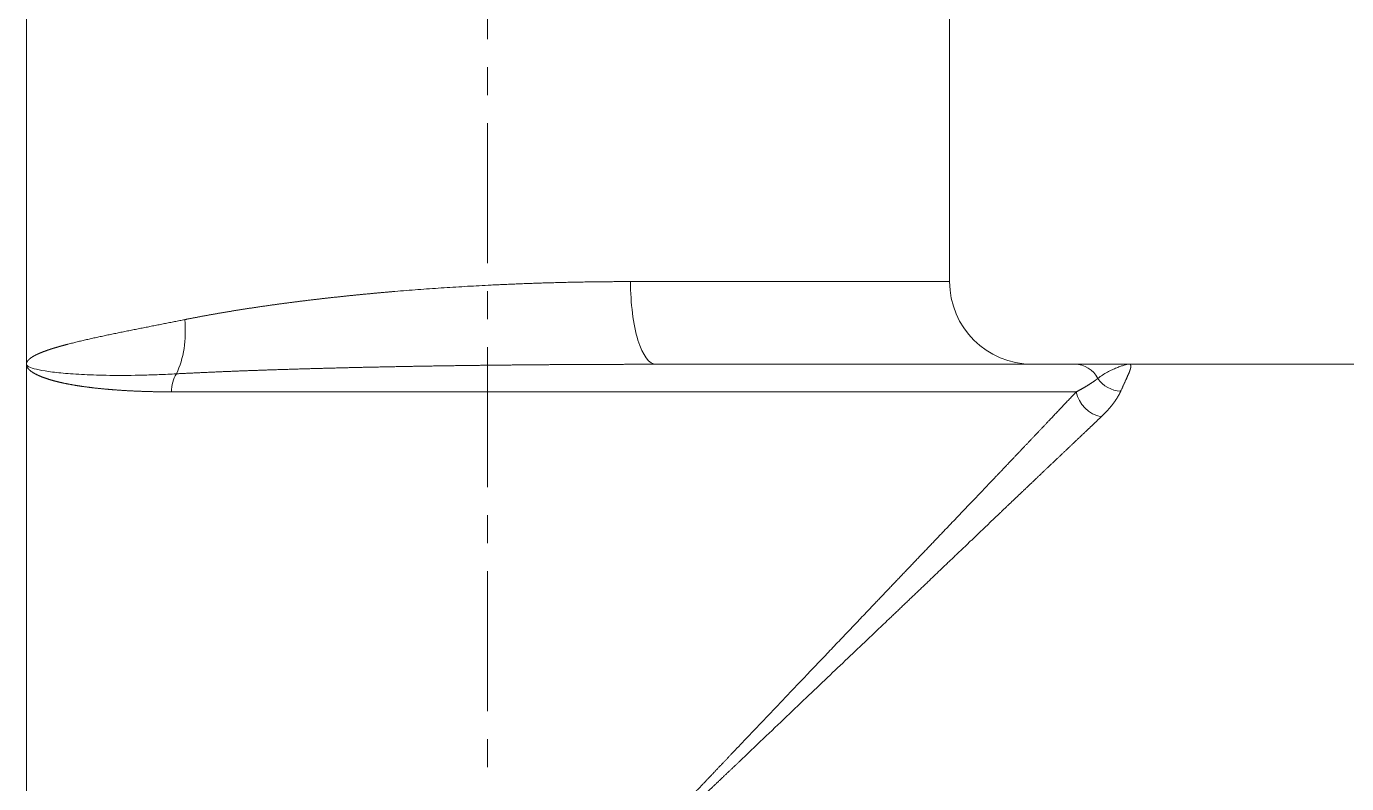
# Model space of a CAD drawing. Header units: millimetres. Extents: x 7368 to 7962, y 1333 to 2173.
# Drawn here: x 7440.62 to 7488.53, y 1781.12 to 1808.58 of the extents above; entities that cross this region are included whole.
import ezdxf

# ---------------------------------------------------------------- set-up
doc = ezdxf.new("R2010")
doc.units = ezdxf.units.MM
doc.linetypes.add('CENTERX2', pattern=[20.32, 12.7, -2.54, 2.54, -2.54])
doc.layers.add('CENTER', color=1, linetype='CENTERX2', lineweight=15)

msp = doc.modelspace()

# ---------------------------------------------------------------- linework, layer by layer
at = {"linetype": 'Continuous', "lineweight": 18, "extrusion": (0, 1, 0)}
for p, q in [((7440.622, 1845.826), (7440.622, 1796.326)), ((7474.122, 1799.326), (7474.122, 1845.826)), ((7440.622, 1796.326), (7440.622, 1700.326)), ((7463.468, 1796.326), (7478.672, 1796.326)), ((7513.122, 1796.326), (7480.622, 1796.326))]:
    msp.add_line(p, q, dxfattribs=at)
at = {"linetype": 'Continuous', "lineweight": 13, "extrusion": (0, 1, 0)}
for p, q in [((7462.542, 1799.326), (7474.122, 1799.326)), ((7478.717, 1795.326), (7445.885, 1795.326))]:
    msp.add_line(p, q, dxfattribs=at)
at = {"linetype": 'Continuous', "lineweight": 18, "extrusion": (0, 0, -1)}
msp.add_arc((-7477.122, 1799.326), 3, 270, 0, dxfattribs=at)
at = {"linetype": 'Continuous', "lineweight": 18}
for centre, major_axis, ratio, start_param, end_param in [((7463.468, 1799.326), (0, 3), 0.308666, 1.570796, 3.141593), ((7446.622, 1795.326), (0, 1), 0.736842, 0.856469, 1.570796), ((7478.672, 1795.326), (0, 1), 0.95, 5.222141, 6.283185), ((7480.33, 1796.302), (0.92, -0.391), 0.943159, 4.103177, 5.093716)]:
    msp.add_ellipse(centre, major_axis=major_axis, ratio=ratio, start_param=start_param, end_param=end_param, dxfattribs=at)
at = {"linetype": 'Continuous', "lineweight": 13}
for centre, major_axis, ratio, start_param, end_param in [((7444.395, 1797.946), (-0.503, 2.957), 0.651713, 3.88046, 4.601918), ((7479.622, 1795.326), (0.707, -0.707), 0.832405, 4.018199, 5.406579)]:
    msp.add_ellipse(centre, major_axis=major_axis, ratio=ratio, start_param=start_param, end_param=end_param, dxfattribs=at)
for points, knots in [([(7446.366, 1797.946), (7446.382, 1797.949), (7446.413, 1797.956), (7446.46, 1797.965), (7446.507, 1797.974), (7446.554, 1797.983), (7446.602, 1797.993), (7446.649, 1798.002), (7446.697, 1798.011), (7446.745, 1798.02), (7446.793, 1798.029), (7446.841, 1798.039), (7446.889, 1798.048), (7446.937, 1798.057), (7446.985, 1798.066), (7447.034, 1798.075), (7447.082, 1798.084), (7447.131, 1798.092), (7447.179, 1798.101), (7447.228, 1798.11), (7447.277, 1798.119), (7447.326, 1798.128), (7447.375, 1798.136), (7447.424, 1798.145), (7447.474, 1798.154), (7447.523, 1798.162), (7447.573, 1798.171), (7447.622, 1798.18), (7447.672, 1798.188), (7447.722, 1798.197), (7447.772, 1798.205), (7447.822, 1798.214), (7447.872, 1798.222), (7447.922, 1798.23), (7447.972, 1798.239), (7448.022, 1798.247), (7448.073, 1798.255), (7448.123, 1798.264), (7448.174, 1798.272), (7448.224, 1798.28), (7448.275, 1798.288), (7448.326, 1798.296), (7448.377, 1798.304), (7448.428, 1798.312), (7448.479, 1798.32), (7448.53, 1798.328), (7448.581, 1798.336), (7448.632, 1798.344), (7448.684, 1798.352), (7448.735, 1798.36), (7448.787, 1798.368), (7448.838, 1798.375), (7448.89, 1798.383), (7448.941, 1798.391), (7448.993, 1798.399), (7449.045, 1798.406), (7449.097, 1798.414), (7449.149, 1798.421), (7449.201, 1798.429), (7449.253, 1798.436), (7449.305, 1798.444), (7449.357, 1798.451), (7449.41, 1798.459), (7449.462, 1798.466), (7449.514, 1798.474), (7449.567, 1798.481), (7449.619, 1798.488), (7449.672, 1798.495), (7449.725, 1798.503), (7449.777, 1798.51), (7449.83, 1798.517), (7449.883, 1798.524), (7449.936, 1798.531), (7449.989, 1798.538), (7450.042, 1798.545), (7450.095, 1798.552), (7450.148, 1798.559), (7450.201, 1798.566), (7450.254, 1798.573), (7450.307, 1798.58), (7450.36, 1798.587), (7450.414, 1798.593), (7450.467, 1798.6), (7450.52, 1798.607), (7450.574, 1798.614), (7450.627, 1798.62), (7450.681, 1798.627), (7450.734, 1798.633), (7450.788, 1798.64), (7450.841, 1798.646), (7450.895, 1798.653), (7450.949, 1798.659), (7451.002, 1798.666), (7451.056, 1798.672), (7451.11, 1798.679), (7451.164, 1798.685), (7451.218, 1798.691), (7451.272, 1798.697), (7451.325, 1798.704), (7451.379, 1798.71), (7451.433, 1798.716), (7451.487, 1798.722), (7451.541, 1798.728), (7451.596, 1798.734), (7451.65, 1798.74), (7451.704, 1798.746), (7451.758, 1798.752), (7451.812, 1798.758), (7451.866, 1798.764), (7451.92, 1798.77), (7451.975, 1798.776), (7452.029, 1798.782), (7452.083, 1798.787), (7452.137, 1798.793), (7452.192, 1798.799), (7452.246, 1798.804), (7452.3, 1798.81), (7452.355, 1798.816), (7452.409, 1798.821), (7452.463, 1798.827), (7452.518, 1798.832), (7452.572, 1798.838), (7452.627, 1798.843), (7452.681, 1798.848), (7452.736, 1798.854), (7452.79, 1798.859), (7452.844, 1798.864), (7452.899, 1798.87), (7452.953, 1798.875), (7453.008, 1798.88), (7453.062, 1798.885), (7453.117, 1798.89), (7453.171, 1798.896), (7453.226, 1798.901), (7453.28, 1798.906), (7453.335, 1798.911), (7453.389, 1798.916), (7453.444, 1798.921), (7453.498, 1798.925), (7453.553, 1798.93), (7453.607, 1798.935), (7453.662, 1798.94), (7453.716, 1798.945), (7453.771, 1798.949), (7453.825, 1798.954), (7453.88, 1798.959), (7453.934, 1798.964), (7454.249, 1798.99), (7454.827, 1799.036), (7455.672, 1799.096), (7456.521, 1799.149), (7457.126, 1799.182), (7457.486, 1799.2), (7457.6, 1799.205), (7457.714, 1799.211), (7457.828, 1799.216), (7457.942, 1799.221), (7458.056, 1799.226), (7458.17, 1799.231), (7458.284, 1799.236), (7458.398, 1799.241), (7458.512, 1799.245), (7458.626, 1799.25), (7458.74, 1799.254), (7458.854, 1799.258), (7458.968, 1799.262), (7459.081, 1799.266), (7459.195, 1799.27), (7459.308, 1799.273), (7459.422, 1799.277), (7459.535, 1799.28), (7459.648, 1799.284), (7459.761, 1799.287), (7459.874, 1799.29), (7459.987, 1799.293), (7460.1, 1799.296), (7460.213, 1799.298), (7460.325, 1799.301), (7460.438, 1799.303), (7460.55, 1799.306), (7460.662, 1799.308), (7460.774, 1799.31), (7460.886, 1799.312), (7460.998, 1799.314), (7461.109, 1799.315), (7461.221, 1799.317), (7461.332, 1799.318), (7461.443, 1799.319), (7461.554, 1799.321), (7461.664, 1799.322), (7461.775, 1799.323), (7461.885, 1799.323), (7461.995, 1799.324), (7462.105, 1799.325), (7462.214, 1799.325), (7462.324, 1799.325), (7462.433, 1799.326), (7462.505, 1799.326), (7462.542, 1799.326)], [0, 0, 0, 0, 0.003628, 0.007254, 0.010876, 0.014496, 0.018113, 0.021727, 0.025338, 0.028946, 0.032552, 0.036154, 0.039754, 0.043351, 0.046945, 0.050536, 0.054124, 0.05771, 0.061292, 0.064872, 0.068449, 0.072023, 0.075594, 0.079163, 0.082728, 0.086291, 0.089851, 0.093408, 0.096962, 0.100513, 0.104061, 0.107607, 0.11115, 0.11469, 0.118227, 0.121761, 0.125292, 0.128821, 0.132347, 0.135869, 0.139389, 0.142907, 0.146421, 0.149932, 0.153441, 0.156947, 0.16045, 0.16395, 0.167448, 0.170942, 0.174434, 0.177923, 0.181409, 0.184892, 0.188372, 0.19185, 0.195325, 0.198796, 0.202266, 0.205732, 0.209195, 0.212656, 0.216114, 0.219569, 0.223021, 0.22647, 0.229917, 0.23336, 0.236801, 0.240239, 0.243674, 0.247107, 0.250536, 0.253963, 0.257387, 0.260808, 0.264227, 0.267642, 0.271055, 0.274465, 0.277872, 0.281276, 0.284678, 0.288077, 0.291472, 0.294865, 0.298256, 0.301643, 0.305028, 0.30841, 0.311789, 0.315165, 0.318539, 0.321909, 0.325277, 0.328642, 0.332004, 0.335364, 0.338721, 0.342075, 0.345426, 0.348774, 0.352119, 0.355462, 0.358802, 0.362139, 0.365474, 0.368805, 0.372134, 0.37546, 0.378783, 0.382104, 0.385421, 0.388736, 0.392048, 0.395357, 0.398664, 0.401968, 0.405269, 0.408567, 0.411862, 0.415155, 0.418445, 0.421732, 0.425016, 0.428297, 0.431576, 0.434852, 0.438125, 0.441396, 0.444663, 0.447928, 0.45119, 0.45445, 0.457706, 0.46096, 0.464211, 0.46746, 0.470705, 0.473948, 0.477188, 0.480425, 0.48366, 0.486891, 0.49012, 0.493347, 0.49657, 0.499791, 0.549134, 0.598395, 0.647578, 0.696686, 0.703278, 0.709869, 0.716461, 0.723053, 0.729644, 0.736236, 0.742828, 0.74942, 0.756011, 0.762603, 0.769195, 0.775787, 0.782379, 0.788971, 0.795563, 0.802155, 0.808747, 0.81534, 0.821932, 0.828525, 0.835118, 0.841711, 0.848304, 0.854897, 0.86149, 0.868084, 0.874677, 0.881271, 0.887865, 0.894459, 0.901054, 0.907648, 0.914243, 0.920838, 0.927434, 0.934029, 0.940625, 0.947221, 0.953817, 0.960414, 0.967011, 0.973608, 0.980206, 0.986803, 0.993402, 1, 1, 1, 1]), ([(7463.468, 1796.326), (7463.444, 1796.326), (7463.397, 1796.326), (7463.327, 1796.326), (7463.256, 1796.326), (7463.185, 1796.326), (7463.114, 1796.326), (7463.043, 1796.326), (7462.971, 1796.325), (7462.9, 1796.325), (7462.828, 1796.325), (7462.756, 1796.325), (7462.683, 1796.325), (7462.611, 1796.325), (7462.538, 1796.325), (7462.466, 1796.325), (7462.393, 1796.325), (7462.32, 1796.325), (7462.246, 1796.324), (7462.173, 1796.324), (7462.099, 1796.324), (7462.025, 1796.324), (7461.951, 1796.324), (7461.877, 1796.323), (7461.803, 1796.323), (7461.728, 1796.323), (7461.653, 1796.323), (7461.578, 1796.322), (7461.503, 1796.322), (7461.428, 1796.322), (7461.353, 1796.322), (7461.277, 1796.321), (7461.201, 1796.321), (7461.126, 1796.321), (7461.05, 1796.32), (7460.973, 1796.32), (7460.897, 1796.32), (7460.82, 1796.319), (7460.744, 1796.319), (7460.667, 1796.319), (7460.59, 1796.318), (7460.513, 1796.318), (7460.435, 1796.317), (7460.358, 1796.317), (7460.28, 1796.317), (7460.202, 1796.316), (7460.124, 1796.316), (7460.046, 1796.315), (7459.968, 1796.315), (7459.89, 1796.314), (7459.811, 1796.314), (7459.732, 1796.313), (7459.653, 1796.313), (7459.574, 1796.312), (7459.495, 1796.311), (7459.416, 1796.311), (7459.337, 1796.31), (7459.257, 1796.31), (7459.177, 1796.309), (7459.098, 1796.308), (7459.018, 1796.308), (7458.938, 1796.307), (7458.857, 1796.306), (7458.777, 1796.306), (7458.696, 1796.305), (7458.616, 1796.304), (7458.535, 1796.303), (7458.454, 1796.303), (7458.373, 1796.302), (7458.292, 1796.301), (7458.211, 1796.3), (7458.13, 1796.3), (7458.048, 1796.299), (7457.967, 1796.298), (7457.885, 1796.297), (7457.803, 1796.296), (7457.721, 1796.295), (7457.639, 1796.294), (7457.557, 1796.294), (7457.475, 1796.293), (7457.393, 1796.292), (7457.31, 1796.291), (7457.228, 1796.29), (7457.145, 1796.289), (7457.062, 1796.288), (7456.979, 1796.287), (7456.897, 1796.286), (7456.814, 1796.285), (7456.73, 1796.284), (7456.647, 1796.282), (7456.564, 1796.281), (7456.481, 1796.28), (7456.397, 1796.279), (7456.314, 1796.278), (7456.23, 1796.277), (7456.146, 1796.276), (7456.063, 1796.274), (7455.979, 1796.273), (7455.895, 1796.272), (7455.811, 1796.271), (7455.727, 1796.269), (7455.643, 1796.268), (7455.559, 1796.267), (7455.475, 1796.266), (7455.39, 1796.264), (7455.306, 1796.263), (7455.222, 1796.261), (7455.137, 1796.26), (7455.053, 1796.259), (7454.968, 1796.257), (7454.884, 1796.256), (7454.799, 1796.254), (7454.715, 1796.253), (7454.63, 1796.251), (7454.545, 1796.25), (7454.46, 1796.248), (7454.376, 1796.247), (7454.291, 1796.245), (7454.206, 1796.244), (7454.121, 1796.242), (7454.036, 1796.24), (7453.951, 1796.239), (7453.866, 1796.237), (7453.781, 1796.235), (7453.696, 1796.234), (7453.611, 1796.232), (7453.526, 1796.23), (7453.441, 1796.228), (7453.357, 1796.227), (7453.272, 1796.225), (7453.187, 1796.223), (7453.102, 1796.221), (7453.017, 1796.219), (7452.932, 1796.218), (7452.847, 1796.216), (7452.762, 1796.214), (7452.677, 1796.212), (7452.592, 1796.21), (7452.507, 1796.208), (7452.422, 1796.206), (7452.338, 1796.204), (7452.253, 1796.202), (7452.168, 1796.2), (7452.083, 1796.198), (7451.999, 1796.196), (7451.914, 1796.194), (7451.829, 1796.191), (7451.745, 1796.189), (7451.66, 1796.187), (7451.576, 1796.185), (7451.492, 1796.183), (7451.407, 1796.18), (7451.323, 1796.178), (7451.239, 1796.176), (7451.155, 1796.174), (7451.071, 1796.171), (7450.987, 1796.169), (7450.903, 1796.167), (7450.819, 1796.164), (7450.735, 1796.162), (7450.652, 1796.159), (7450.568, 1796.157), (7450.485, 1796.154), (7450.402, 1796.152), (7450.318, 1796.149), (7450.235, 1796.147), (7450.152, 1796.144), (7450.069, 1796.142), (7449.986, 1796.139), (7449.904, 1796.137), (7449.821, 1796.134), (7449.739, 1796.131), (7449.656, 1796.129), (7449.574, 1796.126), (7449.492, 1796.123), (7449.41, 1796.12), (7449.328, 1796.118), (7449.247, 1796.115), (7449.165, 1796.112), (7449.084, 1796.109), (7449.003, 1796.106), (7448.921, 1796.103), (7448.841, 1796.1), (7448.76, 1796.098), (7448.679, 1796.095), (7448.599, 1796.092), (7448.519, 1796.089), (7448.439, 1796.086), (7448.359, 1796.083), (7448.279, 1796.08), (7448.2, 1796.076), (7448.12, 1796.073), (7448.041, 1796.07), (7447.962, 1796.067), (7447.884, 1796.064), (7447.805, 1796.061), (7447.727, 1796.057), (7447.649, 1796.054), (7447.571, 1796.051), (7447.493, 1796.048), (7447.416, 1796.044), (7447.339, 1796.041), (7447.262, 1796.038), (7447.185, 1796.034), (7447.108, 1796.031), (7447.032, 1796.027), (7446.956, 1796.024), (7446.88, 1796.02), (7446.805, 1796.017), (7446.73, 1796.013), (7446.655, 1796.01), (7446.58, 1796.006), (7446.506, 1796.003), (7446.431, 1795.999), (7446.357, 1795.996), (7446.284, 1795.992), (7446.211, 1795.988), (7446.137, 1795.985), (7446.089, 1795.982), (7446.065, 1795.981)], [0, 0, 0, 0, 0.003771, 0.00755, 0.011336, 0.01513, 0.018931, 0.022739, 0.026555, 0.030379, 0.03421, 0.038049, 0.041895, 0.045749, 0.04961, 0.053478, 0.057355, 0.061239, 0.06513, 0.069029, 0.072935, 0.076849, 0.080771, 0.0847, 0.088636, 0.092581, 0.096533, 0.100492, 0.104459, 0.108433, 0.112416, 0.116405, 0.120403, 0.124408, 0.12842, 0.13244, 0.136468, 0.140504, 0.144547, 0.148597, 0.152655, 0.156721, 0.160795, 0.164876, 0.168965, 0.173061, 0.177166, 0.181277, 0.185397, 0.189524, 0.193659, 0.197801, 0.201951, 0.206109, 0.210275, 0.214448, 0.218629, 0.222817, 0.227014, 0.231218, 0.235429, 0.239649, 0.243876, 0.248111, 0.252354, 0.256604, 0.260862, 0.265128, 0.269401, 0.273683, 0.277972, 0.282268, 0.286573, 0.290885, 0.295205, 0.299533, 0.303869, 0.308212, 0.312563, 0.316922, 0.321289, 0.325664, 0.330046, 0.334436, 0.338834, 0.34324, 0.347653, 0.352075, 0.356504, 0.360941, 0.365386, 0.369839, 0.374299, 0.378767, 0.383244, 0.387728, 0.39222, 0.396719, 0.401227, 0.405742, 0.410266, 0.414797, 0.419336, 0.423883, 0.428437, 0.433, 0.437571, 0.442149, 0.446735, 0.45133, 0.455932, 0.460542, 0.46516, 0.469786, 0.474419, 0.479061, 0.483711, 0.488368, 0.493033, 0.497707, 0.502388, 0.507077, 0.511774, 0.516479, 0.521192, 0.525913, 0.530642, 0.535379, 0.540124, 0.544877, 0.549637, 0.554406, 0.559183, 0.563967, 0.56876, 0.57356, 0.578369, 0.583185, 0.58801, 0.592842, 0.597683, 0.602531, 0.607388, 0.612252, 0.617125, 0.622005, 0.626894, 0.63179, 0.636694, 0.641607, 0.646527, 0.651456, 0.656392, 0.661337, 0.666289, 0.67125, 0.676219, 0.681195, 0.68618, 0.691172, 0.696173, 0.701182, 0.706199, 0.711223, 0.716256, 0.721297, 0.726346, 0.731403, 0.736468, 0.741541, 0.746622, 0.751711, 0.756809, 0.761914, 0.767027, 0.772149, 0.777278, 0.782416, 0.787561, 0.792715, 0.797876, 0.803046, 0.808224, 0.81341, 0.818604, 0.823806, 0.829016, 0.834234, 0.83946, 0.844694, 0.849937, 0.855187, 0.860446, 0.865712, 0.870987, 0.87627, 0.88156, 0.886859, 0.892166, 0.897481, 0.902804, 0.908135, 0.913475, 0.918822, 0.924177, 0.929541, 0.934912, 0.940292, 0.94568, 0.951075, 0.956479, 0.961891, 0.967311, 0.972739, 0.978175, 0.983619, 0.989071, 0.994532, 1, 1, 1, 1]), ([(7478.717, 1795.326), (7478.724, 1795.329), (7478.739, 1795.337), (7478.76, 1795.348), (7478.781, 1795.36), (7478.802, 1795.371), (7478.823, 1795.383), (7478.844, 1795.394), (7478.864, 1795.405), (7478.884, 1795.416), (7478.904, 1795.428), (7478.924, 1795.439), (7478.944, 1795.45), (7478.963, 1795.461), (7478.983, 1795.472), (7479.002, 1795.483), (7479.02, 1795.494), (7479.039, 1795.505), (7479.058, 1795.516), (7479.076, 1795.527), (7479.094, 1795.538), (7479.112, 1795.549), (7479.129, 1795.56), (7479.147, 1795.571), (7479.164, 1795.581), (7479.181, 1795.592), (7479.197, 1795.603), (7479.214, 1795.613), (7479.23, 1795.624), (7479.247, 1795.634), (7479.262, 1795.645), (7479.278, 1795.655), (7479.294, 1795.666), (7479.309, 1795.676), (7479.324, 1795.686), (7479.339, 1795.696), (7479.354, 1795.706), (7479.368, 1795.716), (7479.382, 1795.726), (7479.396, 1795.736), (7479.41, 1795.746), (7479.424, 1795.756), (7479.437, 1795.766), (7479.45, 1795.776), (7479.463, 1795.785), (7479.476, 1795.795), (7479.489, 1795.804), (7479.497, 1795.81), (7479.501, 1795.814)], [0, 0, 0, 0, 0.020964, 0.041964, 0.063, 0.084073, 0.105181, 0.126325, 0.147505, 0.16872, 0.18997, 0.211256, 0.232577, 0.253933, 0.275324, 0.29675, 0.31821, 0.339705, 0.361234, 0.382798, 0.404396, 0.426027, 0.447693, 0.469393, 0.491126, 0.512893, 0.534693, 0.556526, 0.578393, 0.600292, 0.622225, 0.64419, 0.666188, 0.688219, 0.710282, 0.732378, 0.754505, 0.776665, 0.798857, 0.82108, 0.843335, 0.865622, 0.88794, 0.91029, 0.932671, 0.955083, 0.977526, 1, 1, 1, 1]), ([(7480.33, 1795.35), (7480.328, 1795.346), (7480.323, 1795.336), (7480.317, 1795.321), (7480.31, 1795.307), (7480.303, 1795.292), (7480.295, 1795.277), (7480.288, 1795.262), (7480.28, 1795.247), (7480.272, 1795.232), (7480.264, 1795.217), (7480.255, 1795.202), (7480.247, 1795.187), (7480.238, 1795.172), (7480.229, 1795.156), (7480.22, 1795.141), (7480.211, 1795.126), (7480.201, 1795.11), (7480.191, 1795.095), (7480.181, 1795.079), (7480.171, 1795.063), (7480.161, 1795.048), (7480.15, 1795.032), (7480.14, 1795.016), (7480.129, 1795), (7480.118, 1794.985), (7480.106, 1794.969), (7480.095, 1794.953), (7480.083, 1794.937), (7480.071, 1794.921), (7480.059, 1794.904), (7480.047, 1794.888), (7480.034, 1794.872), (7480.022, 1794.856), (7480.009, 1794.84), (7479.996, 1794.823), (7479.982, 1794.807), (7479.969, 1794.79), (7479.955, 1794.774), (7479.941, 1794.757), (7479.927, 1794.741), (7479.913, 1794.724), (7479.898, 1794.708), (7479.884, 1794.691), (7479.869, 1794.674), (7479.854, 1794.658), (7479.838, 1794.641), (7479.823, 1794.624), (7479.807, 1794.608), (7479.791, 1794.591), (7479.775, 1794.574), (7479.759, 1794.557), (7479.742, 1794.54), (7479.726, 1794.523), (7479.709, 1794.506), (7479.692, 1794.489), (7479.675, 1794.472), (7479.657, 1794.455), (7479.639, 1794.438), (7479.628, 1794.427), (7479.622, 1794.421)], [0, 0, 0, 0, 0.018001, 0.035968, 0.053902, 0.071802, 0.08967, 0.107505, 0.125308, 0.143079, 0.160819, 0.178528, 0.196207, 0.213855, 0.231473, 0.249062, 0.266622, 0.284153, 0.301656, 0.319131, 0.336579, 0.353999, 0.371393, 0.38876, 0.406102, 0.423418, 0.440709, 0.457976, 0.475218, 0.492436, 0.509631, 0.526803, 0.543952, 0.561079, 0.578184, 0.595268, 0.612331, 0.629374, 0.646396, 0.663399, 0.680383, 0.697347, 0.714294, 0.731222, 0.748133, 0.765027, 0.781905, 0.798766, 0.815611, 0.832442, 0.849257, 0.866058, 0.882845, 0.899618, 0.916379, 0.933126, 0.949862, 0.966586, 0.983298, 1, 1, 1, 1])]:
    msp.add_open_spline(points, degree=3, knots=knots, dxfattribs=at)
at = {"linetype": 'Continuous', "lineweight": 18}
for points, knots in [([(7440.622, 1796.326), (7440.622, 1796.328), (7440.622, 1796.332), (7440.622, 1796.339), (7440.623, 1796.345), (7440.624, 1796.352), (7440.625, 1796.358), (7440.626, 1796.365), (7440.628, 1796.371), (7440.63, 1796.378), (7440.632, 1796.384), (7440.634, 1796.391), (7440.637, 1796.397), (7440.64, 1796.403), (7440.643, 1796.41), (7440.646, 1796.416), (7440.65, 1796.422), (7440.654, 1796.428), (7440.658, 1796.435), (7440.662, 1796.441), (7440.666, 1796.447), (7440.671, 1796.453), (7440.676, 1796.459), (7440.681, 1796.465), (7440.686, 1796.472), (7440.692, 1796.478), (7440.697, 1796.484), (7440.703, 1796.49), (7440.709, 1796.496), (7440.715, 1796.502), (7440.722, 1796.508), (7440.728, 1796.514), (7440.735, 1796.52), (7440.742, 1796.526), (7440.749, 1796.531), (7440.757, 1796.537), (7440.764, 1796.543), (7440.772, 1796.549), (7440.78, 1796.555), (7440.788, 1796.561), (7440.796, 1796.566), (7440.804, 1796.572), (7440.813, 1796.578), (7440.821, 1796.583), (7440.83, 1796.589), (7440.839, 1796.595), (7440.848, 1796.6), (7440.857, 1796.606), (7440.867, 1796.612), (7440.876, 1796.617), (7440.886, 1796.623), (7440.896, 1796.628), (7440.906, 1796.634), (7440.916, 1796.639), (7440.926, 1796.645), (7440.936, 1796.65), (7440.947, 1796.656), (7440.957, 1796.661), (7440.968, 1796.666), (7440.979, 1796.672), (7440.99, 1796.677), (7441.001, 1796.682), (7441.012, 1796.688), (7441.023, 1796.693), (7441.034, 1796.698), (7441.046, 1796.703), (7441.057, 1796.708), (7441.069, 1796.714), (7441.081, 1796.719), (7441.092, 1796.724), (7441.104, 1796.729), (7441.116, 1796.734), (7441.128, 1796.739), (7441.141, 1796.744), (7441.153, 1796.749), (7441.165, 1796.754), (7441.178, 1796.759), (7441.19, 1796.764), (7441.203, 1796.769), (7441.215, 1796.774), (7441.228, 1796.779), (7441.241, 1796.784), (7441.253, 1796.789), (7441.266, 1796.793), (7441.279, 1796.798), (7441.292, 1796.803), (7441.305, 1796.808), (7441.318, 1796.812), (7441.332, 1796.817), (7441.345, 1796.822), (7441.358, 1796.827), (7441.371, 1796.831), (7441.385, 1796.836), (7441.398, 1796.84), (7441.412, 1796.845), (7441.425, 1796.85), (7441.439, 1796.854), (7441.452, 1796.859), (7441.466, 1796.863), (7441.479, 1796.868), (7441.493, 1796.872), (7441.507, 1796.876), (7441.52, 1796.881), (7441.534, 1796.885), (7441.548, 1796.89), (7441.562, 1796.894), (7441.576, 1796.898), (7441.589, 1796.903), (7441.603, 1796.907), (7441.617, 1796.911), (7441.631, 1796.915), (7441.645, 1796.92), (7441.659, 1796.924), (7441.672, 1796.928), (7441.686, 1796.932), (7441.7, 1796.936), (7441.714, 1796.94), (7441.728, 1796.944), (7441.742, 1796.949), (7441.756, 1796.953), (7441.77, 1796.957), (7441.783, 1796.961), (7441.797, 1796.965), (7441.811, 1796.969), (7441.825, 1796.972), (7441.839, 1796.976), (7441.853, 1796.98), (7441.866, 1796.984), (7441.88, 1796.988), (7441.894, 1796.992), (7441.908, 1796.996), (7441.921, 1796.999), (7441.935, 1797.003), (7441.949, 1797.007), (7441.962, 1797.011), (7441.976, 1797.014), (7441.99, 1797.018), (7442.003, 1797.022), (7442.017, 1797.025), (7442.03, 1797.029), (7442.044, 1797.032), (7442.057, 1797.036), (7442.07, 1797.04), (7442.084, 1797.043), (7442.097, 1797.047), (7442.11, 1797.05), (7442.124, 1797.053), (7442.159, 1797.063), (7442.216, 1797.077), (7442.297, 1797.098), (7442.379, 1797.118), (7442.462, 1797.139), (7442.547, 1797.159), (7442.632, 1797.179), (7442.719, 1797.199), (7442.806, 1797.22), (7442.894, 1797.24), (7442.983, 1797.26), (7443.073, 1797.28), (7443.164, 1797.3), (7443.255, 1797.32), (7443.347, 1797.339), (7443.439, 1797.359), (7443.532, 1797.379), (7443.626, 1797.399), (7443.72, 1797.418), (7443.814, 1797.438), (7443.909, 1797.457), (7444.004, 1797.477), (7444.099, 1797.496), (7444.195, 1797.516), (7444.291, 1797.535), (7444.386, 1797.554), (7444.482, 1797.573), (7444.578, 1797.593), (7444.674, 1797.612), (7444.77, 1797.631), (7444.866, 1797.65), (7444.962, 1797.669), (7445.058, 1797.687), (7445.153, 1797.706), (7445.249, 1797.725), (7445.344, 1797.744), (7445.439, 1797.762), (7445.533, 1797.781), (7445.627, 1797.8), (7445.721, 1797.818), (7445.815, 1797.836), (7445.908, 1797.855), (7446, 1797.873), (7446.092, 1797.891), (7446.184, 1797.91), (7446.275, 1797.928), (7446.336, 1797.94), (7446.366, 1797.946)], [0, 0, 0, 0, 0.004648, 0.00928, 0.013895, 0.018493, 0.023074, 0.027639, 0.032187, 0.036718, 0.041232, 0.04573, 0.050211, 0.054675, 0.059122, 0.063553, 0.067967, 0.072364, 0.076744, 0.081107, 0.085454, 0.089784, 0.094098, 0.098394, 0.102674, 0.106937, 0.111183, 0.115413, 0.119625, 0.123821, 0.128001, 0.132163, 0.136309, 0.140438, 0.14455, 0.148645, 0.152724, 0.156786, 0.160831, 0.16486, 0.168871, 0.172866, 0.176844, 0.180806, 0.18475, 0.188678, 0.192589, 0.196484, 0.200361, 0.204222, 0.208066, 0.211894, 0.215704, 0.219498, 0.223275, 0.227035, 0.230779, 0.234506, 0.238216, 0.241909, 0.245586, 0.249246, 0.252889, 0.256515, 0.260124, 0.263717, 0.267293, 0.270852, 0.274395, 0.277921, 0.28143, 0.284922, 0.288397, 0.291856, 0.295298, 0.298723, 0.302132, 0.305523, 0.308898, 0.312257, 0.315598, 0.318923, 0.322231, 0.325522, 0.328796, 0.332054, 0.335295, 0.338519, 0.341726, 0.344917, 0.348091, 0.351248, 0.354388, 0.357512, 0.360619, 0.363709, 0.366782, 0.369839, 0.372878, 0.375902, 0.378908, 0.381897, 0.38487, 0.387826, 0.390766, 0.393688, 0.396594, 0.399483, 0.402355, 0.405211, 0.408049, 0.410871, 0.413677, 0.416465, 0.419237, 0.421992, 0.42473, 0.427452, 0.430156, 0.432844, 0.435516, 0.43817, 0.440808, 0.443429, 0.446033, 0.44862, 0.451191, 0.453745, 0.456282, 0.458802, 0.461306, 0.463793, 0.466263, 0.468717, 0.471153, 0.473573, 0.475976, 0.478363, 0.480732, 0.483085, 0.485421, 0.487741, 0.490043, 0.492329, 0.494598, 0.49685, 0.499086, 0.501305, 0.514533, 0.527656, 0.540672, 0.553581, 0.566385, 0.579083, 0.591674, 0.604159, 0.616538, 0.628811, 0.640978, 0.653038, 0.664993, 0.676841, 0.688583, 0.700219, 0.711749, 0.723173, 0.734491, 0.745703, 0.756808, 0.767808, 0.778701, 0.789489, 0.80017, 0.810745, 0.821215, 0.831578, 0.841835, 0.851986, 0.862032, 0.871971, 0.881804, 0.891532, 0.901153, 0.910669, 0.920078, 0.929382, 0.93858, 0.947671, 0.956658, 0.965538, 0.974312, 0.98298, 0.991543, 1, 1, 1, 1]), ([(7446.065, 1795.981), (7445.85, 1795.969), (7445.642, 1795.959), (7445.236, 1795.943), (7445.039, 1795.937), (7444.466, 1795.923), (7444.106, 1795.921), (7443.433, 1795.927), (7443.12, 1795.936), (7442.544, 1795.96), (7442.281, 1795.977), (7441.811, 1796.016), (7441.606, 1796.039), (7441.252, 1796.089), (7441.104, 1796.116), (7440.866, 1796.173), (7440.775, 1796.203), (7440.653, 1796.264), (7440.622, 1796.295), (7440.622, 1796.326)], [0, 0, 0, 0, 0.0625, 0.0625, 0.125, 0.125, 0.25, 0.25, 0.375, 0.375, 0.5, 0.5, 0.625, 0.625, 0.75, 0.75, 0.875, 0.875, 1, 1, 1, 1]), ([(7445.885, 1795.326), (7445.869, 1795.326), (7445.838, 1795.326), (7445.792, 1795.326), (7445.745, 1795.326), (7445.699, 1795.326), (7445.652, 1795.327), (7445.606, 1795.327), (7445.56, 1795.327), (7445.514, 1795.328), (7445.468, 1795.328), (7445.422, 1795.329), (7445.376, 1795.33), (7445.33, 1795.331), (7445.284, 1795.331), (7445.239, 1795.332), (7445.193, 1795.333), (7445.148, 1795.334), (7445.102, 1795.336), (7445.057, 1795.337), (7445.012, 1795.338), (7444.966, 1795.339), (7444.921, 1795.341), (7444.876, 1795.342), (7444.832, 1795.344), (7444.787, 1795.345), (7444.742, 1795.347), (7444.698, 1795.349), (7444.653, 1795.351), (7444.609, 1795.352), (7444.565, 1795.354), (7444.521, 1795.356), (7444.477, 1795.359), (7444.433, 1795.361), (7444.389, 1795.363), (7444.345, 1795.365), (7444.302, 1795.368), (7444.259, 1795.37), (7444.215, 1795.373), (7444.172, 1795.375), (7444.129, 1795.378), (7444.086, 1795.38), (7444.044, 1795.383), (7444.001, 1795.386), (7443.959, 1795.389), (7443.916, 1795.392), (7443.874, 1795.395), (7443.832, 1795.398), (7443.791, 1795.401), (7443.749, 1795.405), (7443.707, 1795.408), (7443.666, 1795.411), (7443.625, 1795.415), (7443.584, 1795.418), (7443.543, 1795.422), (7443.502, 1795.425), (7443.462, 1795.429), (7443.421, 1795.433), (7443.381, 1795.437), (7443.341, 1795.441), (7443.302, 1795.445), (7443.262, 1795.449), (7443.223, 1795.453), (7443.183, 1795.457), (7443.144, 1795.461), (7443.105, 1795.466), (7443.067, 1795.47), (7443.028, 1795.475), (7442.99, 1795.479), (7442.952, 1795.484), (7442.914, 1795.489), (7442.876, 1795.493), (7442.839, 1795.498), (7442.802, 1795.503), (7442.765, 1795.508), (7442.728, 1795.513), (7442.692, 1795.518), (7442.655, 1795.523), (7442.619, 1795.529), (7442.583, 1795.534), (7442.548, 1795.539), (7442.512, 1795.545), (7442.477, 1795.55), (7442.442, 1795.556), (7442.407, 1795.561), (7442.373, 1795.567), (7442.339, 1795.573), (7442.305, 1795.579), (7442.271, 1795.585), (7442.238, 1795.591), (7442.205, 1795.597), (7442.172, 1795.603), (7442.139, 1795.609), (7442.107, 1795.615), (7442.075, 1795.622), (7442.043, 1795.628), (7442.011, 1795.635), (7441.983, 1795.64), (7441.959, 1795.646), (7441.937, 1795.65), (7441.915, 1795.655), (7441.894, 1795.66), (7441.872, 1795.665), (7441.849, 1795.67), (7441.827, 1795.675), (7441.804, 1795.681), (7441.782, 1795.686), (7441.759, 1795.692), (7441.736, 1795.698), (7441.712, 1795.703), (7441.689, 1795.709), (7441.666, 1795.716), (7441.642, 1795.722), (7441.619, 1795.728), (7441.595, 1795.735), (7441.572, 1795.741), (7441.548, 1795.748), (7441.524, 1795.755), (7441.5, 1795.762), (7441.477, 1795.769), (7441.453, 1795.776), (7441.429, 1795.784), (7441.406, 1795.791), (7441.382, 1795.799), (7441.358, 1795.807), (7441.335, 1795.815), (7441.311, 1795.823), (7441.288, 1795.831), (7441.265, 1795.839), (7441.242, 1795.847), (7441.219, 1795.856), (7441.196, 1795.865), (7441.174, 1795.873), (7441.151, 1795.882), (7441.129, 1795.891), (7441.107, 1795.9), (7441.086, 1795.91), (7441.064, 1795.919), (7441.043, 1795.928), (7441.022, 1795.938), (7441.002, 1795.948), (7440.982, 1795.958), (7440.962, 1795.968), (7440.942, 1795.978), (7440.923, 1795.988), (7440.905, 1795.998), (7440.886, 1796.009), (7440.869, 1796.02), (7440.851, 1796.03), (7440.834, 1796.041), (7440.818, 1796.052), (7440.802, 1796.063), (7440.787, 1796.075), (7440.772, 1796.086), (7440.758, 1796.097), (7440.744, 1796.109), (7440.731, 1796.121), (7440.718, 1796.133), (7440.707, 1796.145), (7440.695, 1796.157), (7440.685, 1796.169), (7440.675, 1796.181), (7440.666, 1796.194), (7440.658, 1796.207), (7440.651, 1796.219), (7440.644, 1796.232), (7440.638, 1796.245), (7440.633, 1796.258), (7440.629, 1796.271), (7440.626, 1796.285), (7440.623, 1796.298), (7440.622, 1796.312), (7440.622, 1796.321), (7440.622, 1796.326)], [0, 0, 0, 0, 0.004634, 0.009281, 0.013939, 0.018609, 0.023292, 0.027986, 0.032692, 0.03741, 0.04214, 0.046882, 0.051636, 0.056402, 0.06118, 0.065971, 0.070773, 0.075587, 0.080413, 0.085251, 0.090101, 0.094963, 0.099837, 0.104723, 0.109622, 0.114532, 0.119454, 0.124389, 0.129335, 0.134293, 0.139264, 0.144246, 0.149241, 0.154248, 0.159266, 0.164297, 0.16934, 0.174395, 0.179462, 0.184541, 0.189633, 0.194736, 0.199851, 0.204979, 0.210119, 0.21527, 0.220434, 0.22561, 0.230798, 0.235999, 0.241211, 0.246436, 0.251672, 0.256921, 0.262182, 0.267455, 0.27274, 0.278037, 0.283347, 0.288668, 0.294002, 0.299348, 0.304706, 0.310077, 0.315459, 0.320854, 0.32626, 0.331679, 0.33711, 0.342554, 0.348009, 0.353477, 0.358957, 0.364449, 0.369953, 0.37547, 0.380998, 0.386539, 0.392092, 0.397658, 0.403235, 0.408825, 0.414427, 0.420041, 0.425667, 0.431306, 0.436957, 0.44262, 0.448295, 0.453983, 0.459682, 0.465394, 0.471119, 0.476855, 0.482604, 0.488365, 0.494138, 0.499924, 0.503885, 0.507919, 0.512026, 0.516206, 0.52046, 0.524787, 0.529186, 0.533659, 0.538205, 0.542825, 0.547517, 0.552283, 0.557121, 0.562033, 0.567018, 0.572076, 0.577207, 0.582412, 0.587689, 0.59304, 0.598464, 0.603961, 0.609531, 0.615175, 0.620891, 0.626681, 0.632544, 0.63848, 0.644489, 0.650571, 0.656726, 0.662955, 0.669257, 0.675632, 0.68208, 0.688601, 0.695196, 0.701863, 0.708604, 0.715418, 0.722305, 0.729265, 0.736298, 0.743405, 0.750585, 0.757838, 0.765164, 0.772563, 0.780035, 0.787581, 0.7952, 0.802892, 0.810657, 0.818495, 0.826406, 0.834391, 0.842449, 0.850579, 0.858784, 0.867061, 0.875411, 0.883835, 0.892332, 0.900901, 0.909545, 0.918261, 0.92705, 0.935913, 0.944849, 0.953858, 0.96294, 0.972095, 0.981324, 0.990625, 1, 1, 1, 1]), ([(7478.672, 1796.326), (7478.862, 1796.326), (7479.075, 1796.326), (7479.539, 1796.326), (7479.79, 1796.326), (7480.197, 1796.326), (7480.362, 1796.326), (7480.543, 1796.326), (7480.58, 1796.326), (7480.617, 1796.326), (7480.62, 1796.326), (7480.622, 1796.326)], [0, 0, 0, 0, 0.293381, 0.293381, 0.643929, 0.643929, 0.920333, 0.920333, 0.995588, 0.995588, 1, 1, 1, 1]), ([(7479.501, 1795.814), (7479.555, 1795.858), (7479.612, 1795.899), (7479.728, 1795.975), (7479.788, 1796.01), (7479.905, 1796.074), (7479.964, 1796.103), (7480.077, 1796.155), (7480.132, 1796.179), (7480.236, 1796.221), (7480.285, 1796.239), (7480.375, 1796.27), (7480.459, 1796.296), (7480.525, 1796.312), (7480.553, 1796.318)], [0, 0, 0, 0, 0.142906, 0.142906, 0.285811, 0.285811, 0.428717, 0.428717, 0.571622, 0.571622, 0.714528, 0.714528, 0.857433, 1, 1, 1, 1]), ([(7480.675, 1796.31), (7480.676, 1796.31), (7480.678, 1796.308), (7480.68, 1796.306), (7480.682, 1796.303), (7480.684, 1796.3), (7480.686, 1796.297), (7480.688, 1796.294), (7480.69, 1796.291), (7480.691, 1796.287), (7480.692, 1796.283), (7480.694, 1796.279), (7480.694, 1796.275), (7480.695, 1796.271), (7480.696, 1796.267), (7480.696, 1796.262), (7480.697, 1796.257), (7480.697, 1796.252), (7480.697, 1796.247), (7480.697, 1796.241), (7480.696, 1796.236), (7480.696, 1796.23), (7480.695, 1796.224), (7480.694, 1796.218), (7480.693, 1796.211), (7480.692, 1796.205), (7480.691, 1796.198), (7480.689, 1796.191), (7480.687, 1796.184), (7480.686, 1796.176), (7480.684, 1796.169), (7480.681, 1796.161), (7480.679, 1796.153), (7480.677, 1796.144), (7480.674, 1796.136), (7480.671, 1796.127), (7480.668, 1796.118), (7480.665, 1796.109), (7480.662, 1796.099), (7480.658, 1796.09), (7480.654, 1796.078), (7480.649, 1796.063), (7480.642, 1796.046), (7480.635, 1796.028), (7480.627, 1796.009), (7480.619, 1795.99), (7480.61, 1795.969), (7480.601, 1795.948), (7480.591, 1795.926), (7480.581, 1795.903), (7480.57, 1795.879), (7480.559, 1795.854), (7480.547, 1795.828), (7480.535, 1795.801), (7480.522, 1795.773), (7480.509, 1795.744), (7480.495, 1795.714), (7480.481, 1795.683), (7480.466, 1795.651), (7480.451, 1795.617), (7480.435, 1795.583), (7480.419, 1795.547), (7480.402, 1795.51), (7480.385, 1795.472), (7480.367, 1795.433), (7480.349, 1795.392), (7480.336, 1795.364), (7480.33, 1795.35)], [0, 0, 0, 0, 0.009322, 0.019744, 0.030197, 0.04068, 0.051193, 0.061738, 0.072313, 0.082918, 0.093555, 0.104223, 0.114921, 0.125651, 0.136413, 0.147205, 0.158029, 0.168885, 0.179772, 0.19069, 0.201641, 0.212623, 0.223637, 0.234684, 0.245762, 0.256872, 0.268015, 0.27919, 0.290397, 0.301637, 0.312909, 0.324214, 0.335552, 0.346922, 0.358325, 0.369761, 0.38123, 0.392731, 0.404266, 0.415835, 0.427436, 0.446329, 0.465471, 0.484862, 0.504501, 0.52439, 0.544528, 0.564915, 0.585553, 0.606441, 0.627579, 0.648967, 0.670607, 0.692498, 0.714639, 0.737033, 0.759678, 0.782574, 0.805723, 0.829123, 0.852776, 0.876682, 0.90084, 0.92525, 0.949914, 0.97483, 1, 1, 1, 1]), ([(7460.622, 1776.326), (7460.645, 1776.35), (7460.692, 1776.399), (7460.762, 1776.473), (7460.831, 1776.546), (7460.9, 1776.618), (7460.969, 1776.69), (7461.038, 1776.762), (7461.106, 1776.834), (7461.174, 1776.905), (7461.241, 1776.976), (7461.308, 1777.046), (7461.375, 1777.117), (7461.442, 1777.186), (7461.508, 1777.256), (7461.574, 1777.325), (7461.64, 1777.393), (7461.705, 1777.462), (7461.77, 1777.53), (7461.834, 1777.597), (7461.898, 1777.665), (7461.962, 1777.731), (7462.026, 1777.798), (7462.089, 1777.864), (7462.152, 1777.93), (7462.214, 1777.996), (7462.276, 1778.061), (7462.338, 1778.125), (7462.399, 1778.19), (7462.46, 1778.254), (7462.521, 1778.318), (7462.582, 1778.381), (7462.642, 1778.444), (7462.701, 1778.506), (7462.761, 1778.569), (7462.82, 1778.631), (7462.879, 1778.692), (7462.937, 1778.753), (7462.995, 1778.814), (7463.053, 1778.875), (7463.11, 1778.935), (7463.167, 1778.994), (7463.223, 1779.054), (7463.28, 1779.113), (7463.336, 1779.172), (7463.391, 1779.23), (7463.446, 1779.288), (7463.501, 1779.345), (7463.556, 1779.403), (7463.61, 1779.46), (7463.664, 1779.516), (7463.717, 1779.572), (7463.771, 1779.628), (7463.823, 1779.684), (7463.876, 1779.739), (7463.928, 1779.793), (7463.98, 1779.848), (7464.031, 1779.902), (7464.082, 1779.956), (7464.133, 1780.009), (7464.184, 1780.062), (7464.234, 1780.114), (7464.283, 1780.167), (7464.333, 1780.219), (7464.382, 1780.27), (7464.43, 1780.321), (7464.479, 1780.372), (7464.527, 1780.423), (7464.574, 1780.473), (7464.622, 1780.522), (7464.669, 1780.572), (7464.715, 1780.621), (7464.761, 1780.669), (7464.807, 1780.718), (7464.853, 1780.766), (7464.898, 1780.813), (7464.943, 1780.861), (7464.988, 1780.907), (7465.032, 1780.954), (7465.076, 1781), (7465.119, 1781.046), (7465.162, 1781.091), (7465.205, 1781.137), (7465.248, 1781.181), (7465.29, 1781.226), (7465.332, 1781.27), (7465.373, 1781.313), (7465.414, 1781.357), (7465.455, 1781.4), (7465.496, 1781.442), (7465.536, 1781.484), (7465.576, 1781.526), (7465.615, 1781.568), (7465.654, 1781.609), (7465.693, 1781.65), (7465.731, 1781.69), (7465.769, 1781.73), (7465.807, 1781.77), (7465.845, 1781.809), (7465.882, 1781.849), (7465.918, 1781.887), (7465.955, 1781.925), (7465.991, 1781.963), (7466.027, 1782.001), (7466.062, 1782.038), (7466.097, 1782.075), (7466.132, 1782.112), (7466.166, 1782.148), (7466.369, 1782.361), (7466.735, 1782.745), (7467.259, 1783.295), (7467.769, 1783.83), (7468.265, 1784.35), (7468.746, 1784.855), (7469.213, 1785.346), (7469.666, 1785.821), (7470.104, 1786.282), (7470.528, 1786.727), (7470.938, 1787.158), (7471.246, 1787.481), (7471.458, 1787.704), (7471.579, 1787.83), (7471.698, 1787.956), (7471.817, 1788.081), (7471.935, 1788.205), (7472.053, 1788.328), (7472.169, 1788.45), (7472.285, 1788.571), (7472.4, 1788.692), (7472.514, 1788.811), (7472.628, 1788.93), (7472.74, 1789.048), (7472.852, 1789.165), (7472.963, 1789.281), (7473.073, 1789.397), (7473.183, 1789.511), (7473.291, 1789.625), (7473.399, 1789.737), (7473.506, 1789.849), (7473.612, 1789.96), (7473.717, 1790.07), (7473.821, 1790.18), (7473.925, 1790.288), (7474.028, 1790.396), (7474.13, 1790.502), (7474.231, 1790.608), (7474.331, 1790.713), (7474.43, 1790.817), (7474.529, 1790.92), (7474.627, 1791.023), (7474.723, 1791.124), (7474.819, 1791.225), (7474.915, 1791.325), (7475.009, 1791.424), (7475.103, 1791.522), (7475.195, 1791.619), (7475.287, 1791.715), (7475.378, 1791.811), (7475.468, 1791.905), (7475.558, 1791.999), (7475.646, 1792.092), (7475.734, 1792.184), (7475.821, 1792.275), (7475.907, 1792.365), (7475.992, 1792.455), (7476.076, 1792.543), (7476.159, 1792.631), (7476.242, 1792.718), (7476.324, 1792.804), (7476.405, 1792.889), (7476.485, 1792.973), (7476.564, 1793.057), (7476.642, 1793.139), (7476.72, 1793.221), (7476.797, 1793.302), (7476.873, 1793.382), (7476.948, 1793.461), (7477.022, 1793.539), (7477.095, 1793.617), (7477.168, 1793.693), (7477.24, 1793.769), (7477.311, 1793.843), (7477.381, 1793.917), (7477.45, 1793.99), (7477.518, 1794.063), (7477.586, 1794.134), (7477.653, 1794.205), (7477.719, 1794.274), (7477.784, 1794.343), (7477.848, 1794.411), (7477.912, 1794.478), (7477.975, 1794.544), (7478.037, 1794.609), (7478.098, 1794.674), (7478.158, 1794.737), (7478.217, 1794.8), (7478.276, 1794.862), (7478.334, 1794.923), (7478.391, 1794.983), (7478.447, 1795.042), (7478.503, 1795.101), (7478.557, 1795.158), (7478.611, 1795.215), (7478.665, 1795.271), (7478.699, 1795.307), (7478.717, 1795.326)], [0, 0, 0, 0, 0.003425, 0.006833, 0.010225, 0.013601, 0.016961, 0.020304, 0.023631, 0.026941, 0.030236, 0.033514, 0.036775, 0.040021, 0.04325, 0.046463, 0.049659, 0.052839, 0.056003, 0.059151, 0.062282, 0.065397, 0.068495, 0.071578, 0.074644, 0.077693, 0.080727, 0.083744, 0.086745, 0.089729, 0.092697, 0.095649, 0.098585, 0.101504, 0.104407, 0.107294, 0.110164, 0.113018, 0.115856, 0.118677, 0.121482, 0.124271, 0.127044, 0.1298, 0.13254, 0.135263, 0.137971, 0.140662, 0.143336, 0.145995, 0.148637, 0.151262, 0.153872, 0.156465, 0.159042, 0.161602, 0.164147, 0.166675, 0.169186, 0.171682, 0.174161, 0.176623, 0.17907, 0.1815, 0.183914, 0.186311, 0.188692, 0.191057, 0.193406, 0.195738, 0.198054, 0.200354, 0.202637, 0.204904, 0.207155, 0.209389, 0.211608, 0.213809, 0.215995, 0.218164, 0.220317, 0.222454, 0.224574, 0.226678, 0.228766, 0.230838, 0.232893, 0.234932, 0.236954, 0.23896, 0.24095, 0.242924, 0.244881, 0.246822, 0.248747, 0.250656, 0.252548, 0.254423, 0.256283, 0.258126, 0.259953, 0.261764, 0.263558, 0.265336, 0.267098, 0.268843, 0.270573, 0.272286, 0.273982, 0.300814, 0.327058, 0.352717, 0.37779, 0.402277, 0.426181, 0.449501, 0.472238, 0.494394, 0.515969, 0.536964, 0.543434, 0.549878, 0.556296, 0.562689, 0.569056, 0.575397, 0.581713, 0.588003, 0.594267, 0.600507, 0.60672, 0.612909, 0.619072, 0.62521, 0.631322, 0.63741, 0.643472, 0.649509, 0.655521, 0.661508, 0.667471, 0.673408, 0.67932, 0.685208, 0.691071, 0.696909, 0.702723, 0.708512, 0.714276, 0.720016, 0.725732, 0.731423, 0.73709, 0.742733, 0.748351, 0.753945, 0.759516, 0.765062, 0.770584, 0.776083, 0.781557, 0.787008, 0.792436, 0.797839, 0.803219, 0.808576, 0.813909, 0.819219, 0.824505, 0.829768, 0.835009, 0.840226, 0.84542, 0.850591, 0.855739, 0.860865, 0.865968, 0.871048, 0.876106, 0.881142, 0.886155, 0.891146, 0.896114, 0.901061, 0.905985, 0.910888, 0.915769, 0.920628, 0.925465, 0.930281, 0.935075, 0.939848, 0.9446, 0.949331, 0.95404, 0.958729, 0.963397, 0.968043, 0.97267, 0.977276, 0.981861, 0.986426, 0.990971, 0.995495, 1, 1, 1, 1]), ([(7479.622, 1794.421), (7479.613, 1794.413), (7479.595, 1794.396), (7479.569, 1794.371), (7479.542, 1794.345), (7479.515, 1794.32), (7479.488, 1794.294), (7479.461, 1794.268), (7479.433, 1794.242), (7479.406, 1794.216), (7479.378, 1794.189), (7479.35, 1794.162), (7479.322, 1794.136), (7479.293, 1794.109), (7479.264, 1794.081), (7479.236, 1794.054), (7479.206, 1794.026), (7479.177, 1793.999), (7479.148, 1793.971), (7479.118, 1793.943), (7479.088, 1793.914), (7479.058, 1793.886), (7479.028, 1793.857), (7478.997, 1793.828), (7478.967, 1793.799), (7478.936, 1793.77), (7478.905, 1793.74), (7478.874, 1793.711), (7478.842, 1793.681), (7478.81, 1793.651), (7478.779, 1793.621), (7478.747, 1793.59), (7478.714, 1793.56), (7478.682, 1793.529), (7478.649, 1793.498), (7478.616, 1793.467), (7478.583, 1793.436), (7478.55, 1793.404), (7478.517, 1793.372), (7478.483, 1793.341), (7478.449, 1793.309), (7478.415, 1793.276), (7478.381, 1793.244), (7478.347, 1793.211), (7478.312, 1793.178), (7478.277, 1793.145), (7478.242, 1793.112), (7478.207, 1793.079), (7478.171, 1793.045), (7478.136, 1793.011), (7478.1, 1792.977), (7478.064, 1792.943), (7478.028, 1792.909), (7477.991, 1792.874), (7477.955, 1792.84), (7477.918, 1792.805), (7477.881, 1792.769), (7477.844, 1792.734), (7477.806, 1792.699), (7477.769, 1792.663), (7477.731, 1792.627), (7477.693, 1792.591), (7477.654, 1792.555), (7477.616, 1792.518), (7477.577, 1792.482), (7477.539, 1792.445), (7477.5, 1792.408), (7477.46, 1792.371), (7477.421, 1792.333), (7477.381, 1792.295), (7477.342, 1792.258), (7477.302, 1792.22), (7477.261, 1792.181), (7477.221, 1792.143), (7477.18, 1792.104), (7477.14, 1792.066), (7477.099, 1792.027), (7477.057, 1791.988), (7477.016, 1791.948), (7476.974, 1791.909), (7476.933, 1791.869), (7476.891, 1791.829), (7476.848, 1791.789), (7476.806, 1791.748), (7476.763, 1791.708), (7476.721, 1791.667), (7476.678, 1791.626), (7476.635, 1791.585), (7476.591, 1791.544), (7476.548, 1791.502), (7476.504, 1791.461), (7476.46, 1791.419), (7476.416, 1791.377), (7476.371, 1791.335), (7476.327, 1791.292), (7476.282, 1791.249), (7476.237, 1791.207), (7476.192, 1791.164), (7476.146, 1791.12), (7476.101, 1791.077), (7476.055, 1791.033), (7476.009, 1790.989), (7475.963, 1790.945), (7475.917, 1790.901), (7475.87, 1790.857), (7475.823, 1790.812), (7475.776, 1790.767), (7475.729, 1790.722), (7475.682, 1790.677), (7475.634, 1790.632), (7475.586, 1790.586), (7475.538, 1790.541), (7475.49, 1790.495), (7475.442, 1790.448), (7475.393, 1790.402), (7475.345, 1790.356), (7475.296, 1790.309), (7475.247, 1790.262), (7475.197, 1790.215), (7475.148, 1790.167), (7475.098, 1790.12), (7475.048, 1790.072), (7474.998, 1790.024), (7474.948, 1789.976), (7474.897, 1789.928), (7474.846, 1789.88), (7474.795, 1789.831), (7474.744, 1789.782), (7474.693, 1789.733), (7474.641, 1789.684), (7474.59, 1789.634), (7474.538, 1789.585), (7474.485, 1789.535), (7474.433, 1789.485), (7474.381, 1789.435), (7474.328, 1789.384), (7474.275, 1789.334), (7474.222, 1789.283), (7474.169, 1789.232), (7474.115, 1789.181), (7474.061, 1789.13), (7474.007, 1789.078), (7473.953, 1789.027), (7473.899, 1788.975), (7473.844, 1788.923), (7473.79, 1788.87), (7473.735, 1788.818), (7473.68, 1788.765), (7473.624, 1788.712), (7473.569, 1788.659), (7473.513, 1788.606), (7473.457, 1788.553), (7473.401, 1788.499), (7473.345, 1788.445), (7473.288, 1788.391), (7473.232, 1788.337), (7473.175, 1788.283), (7473.118, 1788.228), (7473.06, 1788.174), (7473.003, 1788.119), (7472.945, 1788.064), (7472.887, 1788.008), (7472.829, 1787.953), (7472.771, 1787.897), (7472.712, 1787.842), (7472.654, 1787.786), (7472.595, 1787.729), (7472.536, 1787.673), (7472.476, 1787.616), (7472.417, 1787.56), (7472.357, 1787.503), (7472.297, 1787.446), (7472.237, 1787.388), (7472.177, 1787.331), (7472.116, 1787.273), (7472.056, 1787.215), (7471.995, 1787.157), (7471.934, 1787.099), (7471.675, 1786.852), (7471.205, 1786.405), (7470.508, 1785.742), (7469.774, 1785.044), (7469.004, 1784.31), (7468.196, 1783.541), (7467.352, 1782.736), (7466.75, 1782.163), (7466.407, 1781.835), (7466.332, 1781.765), (7466.257, 1781.693), (7466.18, 1781.62), (7466.101, 1781.545), (7466.022, 1781.469), (7465.94, 1781.392), (7465.857, 1781.313), (7465.773, 1781.233), (7465.687, 1781.152), (7465.6, 1781.069), (7465.512, 1780.984), (7465.421, 1780.899), (7465.33, 1780.812), (7465.237, 1780.723), (7465.142, 1780.634), (7465.046, 1780.542), (7464.949, 1780.45), (7464.85, 1780.356), (7464.75, 1780.261), (7464.648, 1780.164), (7464.545, 1780.066), (7464.44, 1779.966), (7464.334, 1779.865), (7464.226, 1779.763), (7464.117, 1779.659), (7464.007, 1779.553), (7463.895, 1779.447), (7463.781, 1779.339), (7463.666, 1779.229), (7463.55, 1779.118), (7463.432, 1779.006), (7463.313, 1778.892), (7463.192, 1778.777), (7463.07, 1778.661), (7462.946, 1778.543), (7462.821, 1778.424), (7462.695, 1778.303), (7462.567, 1778.181), (7462.437, 1778.057), (7462.306, 1777.932), (7462.174, 1777.806), (7462.04, 1777.678), (7461.905, 1777.549), (7461.768, 1777.418), (7461.63, 1777.287), (7461.49, 1777.153), (7461.349, 1777.019), (7461.206, 1776.883), (7461.062, 1776.745), (7460.917, 1776.607), (7460.77, 1776.467), (7460.671, 1776.373), (7460.622, 1776.326)], [0, 0, 0, 0, 0.002161, 0.004326, 0.006496, 0.00867, 0.010849, 0.013033, 0.015221, 0.017414, 0.019612, 0.021814, 0.024021, 0.026233, 0.02845, 0.030671, 0.032897, 0.035128, 0.037364, 0.039604, 0.041849, 0.0441, 0.046354, 0.048614, 0.050879, 0.053148, 0.055422, 0.057702, 0.059986, 0.062275, 0.064569, 0.066867, 0.069171, 0.07148, 0.073794, 0.076112, 0.078436, 0.080765, 0.083098, 0.085437, 0.08778, 0.090129, 0.092483, 0.094842, 0.097205, 0.099574, 0.101948, 0.104327, 0.106712, 0.109101, 0.111495, 0.113895, 0.1163, 0.118709, 0.121124, 0.123544, 0.12597, 0.1284, 0.130836, 0.133277, 0.135723, 0.138174, 0.140631, 0.143093, 0.14556, 0.148032, 0.150509, 0.152992, 0.15548, 0.157974, 0.160472, 0.162976, 0.165486, 0.168, 0.17052, 0.173046, 0.175576, 0.178112, 0.180654, 0.1832, 0.185752, 0.18831, 0.190873, 0.193441, 0.196015, 0.198594, 0.201178, 0.203768, 0.206364, 0.208965, 0.211571, 0.214183, 0.2168, 0.219423, 0.222051, 0.224685, 0.227324, 0.229968, 0.232619, 0.235274, 0.237936, 0.240602, 0.243275, 0.245953, 0.248636, 0.251325, 0.254019, 0.25672, 0.259425, 0.262136, 0.264853, 0.267576, 0.270304, 0.273037, 0.275777, 0.278522, 0.281272, 0.284028, 0.28679, 0.289558, 0.292331, 0.29511, 0.297894, 0.300684, 0.30348, 0.306282, 0.309089, 0.311902, 0.31472, 0.317544, 0.320374, 0.32321, 0.326052, 0.328899, 0.331752, 0.33461, 0.337475, 0.340345, 0.343221, 0.346103, 0.34899, 0.351883, 0.354782, 0.357687, 0.360598, 0.363514, 0.366436, 0.369364, 0.372298, 0.375238, 0.378183, 0.381134, 0.384091, 0.387054, 0.390023, 0.392998, 0.395978, 0.398965, 0.401957, 0.404955, 0.407959, 0.410969, 0.413984, 0.417006, 0.420033, 0.423067, 0.426106, 0.429151, 0.432202, 0.435259, 0.438322, 0.441391, 0.444466, 0.447547, 0.450633, 0.453726, 0.456824, 0.459929, 0.463039, 0.496277, 0.530952, 0.567069, 0.604631, 0.643641, 0.684102, 0.726016, 0.729457, 0.732964, 0.736537, 0.740177, 0.743883, 0.747656, 0.751495, 0.755401, 0.759373, 0.763412, 0.767517, 0.771689, 0.775927, 0.780232, 0.784603, 0.789041, 0.793545, 0.798116, 0.802753, 0.807457, 0.812228, 0.817065, 0.821968, 0.826938, 0.831974, 0.837077, 0.842247, 0.847482, 0.852785, 0.858154, 0.863589, 0.869091, 0.87466, 0.880295, 0.885997, 0.891765, 0.897599, 0.9035, 0.909468, 0.915502, 0.921603, 0.92777, 0.934004, 0.940304, 0.946671, 0.953104, 0.959604, 0.96617, 0.972803, 0.979503, 0.986269, 0.993101, 1, 1, 1, 1])]:
    msp.add_open_spline(points, degree=3, knots=knots, dxfattribs=at)
at = {"layer": 'CENTER', "ltscale": 0.4}
msp.add_line((7457.356, 1992.021), (7457.356, 1591.843), dxfattribs=at)

doc.saveas('drawing.dxf')
